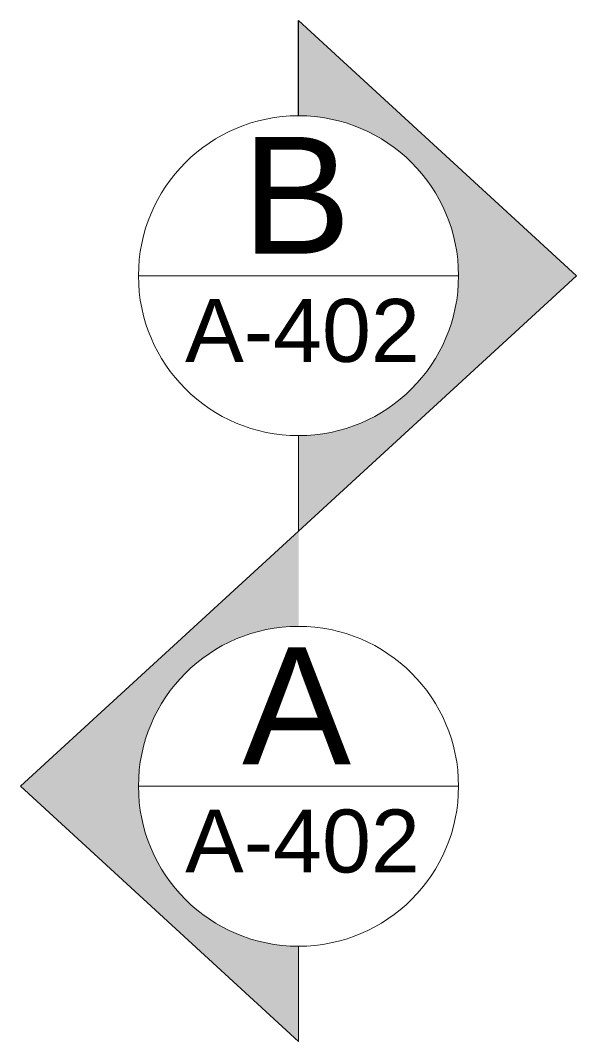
# Model space of a CAD drawing. Header units: inches. Extents: x 778 to 2370, y 492 to 2915.
# Drawn here: x 1674.1 to 1705, y 1601.5 to 1658.3 of the extents above; entities that cross this region are included whole.
import ezdxf
from ezdxf.enums import TextEntityAlignment as Align

# ---------------------------------------------------------------- set-up
doc = ezdxf.new("R2010")
doc.units = ezdxf.units.IN
doc.header["$MEASUREMENT"] = 0
doc.layers.add('G-ANNO-DIM', color=3, linetype='Continuous', lineweight=18)
doc.styles.add('ARIAL', font='Arial.ttf')

msp = doc.modelspace()

# ---------------------------------------------------------------- hatches: boundary and pattern name
at = {"layer": 'G-ANNO-DIM'}
h = msp.add_hatch(color=256, dxfattribs=at)
h.dxf.hatch_style = 1
h.paths.add_polyline_path([(1689.538, 1658.298), (1689.538, 1652.997, -1), (1689.538, 1635.215), (1689.538, 1629.914), (1704.986, 1644.106)])
h = msp.add_hatch(color=256, dxfattribs=at)
h.dxf.hatch_style = 1
h.paths.add_polyline_path([(1689.538, 1629.914), (1689.538, 1624.613, 1), (1689.538, 1606.832), (1689.538, 1601.531), (1674.09, 1615.722)])

# ---------------------------------------------------------------- linework, layer by layer
msp.add_line((1689.538, 1652.997), (1689.538, 1658.298))
for p, q in [((1689.538, 1658.298), (1704.986, 1644.106)), ((1680.647, 1644.106), (1698.429, 1644.106)), ((1689.538, 1629.914), (1704.986, 1644.106)), ((1689.538, 1635.215), (1689.538, 1629.914)), ((1689.538, 1629.914), (1674.09, 1615.722)), ((1689.538, 1601.531), (1674.09, 1615.722)), ((1680.647, 1615.722), (1698.429, 1615.722)), ((1689.538, 1606.832), (1689.538, 1601.531)), ((1689.538, 1606.832), (1689.538, 1601.531))]:
    msp.add_line(p, q, dxfattribs=at)
for centre in [(1689.538, 1644.106), (1689.538, 1615.722)]:
    msp.add_circle(centre, 8.891, dxfattribs=at)

# ---------------------------------------------------------------- texts
at = {"layer": 'G-ANNO-DIM', "style": 'ARIAL'}
for tag, height, p in [('B', 6.5, (1689.43, 1648.575)), ('A-402', 3.5, (1689.76, 1641.063)), ('A', 6.5, (1689.43, 1620.191)), ('A-402', 3.5, (1689.76, 1612.68))]:
    msp.add_attdef(tag, text='', height=height, dxfattribs=at).set_placement(p, align=Align.MIDDLE_CENTER)

doc.saveas('drawing.dxf')
